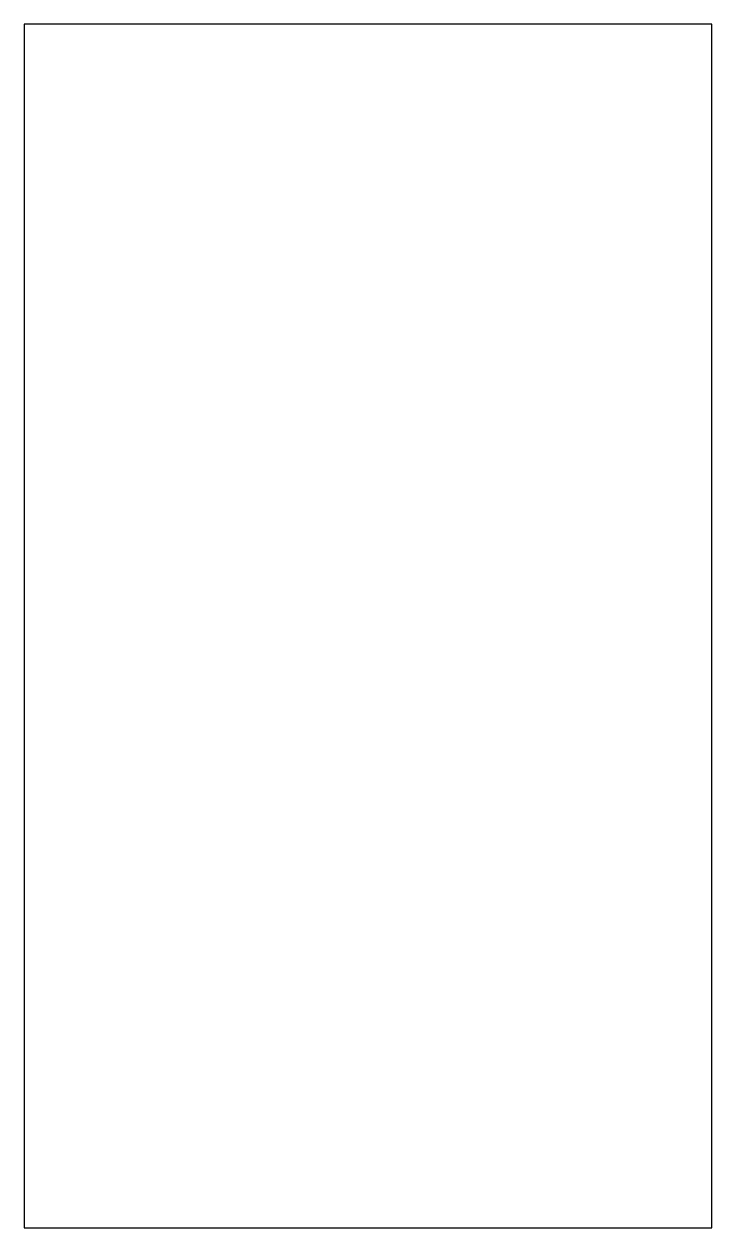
# Model space of a CAD drawing. Header units: millimetres. Extents: x 85 to 105, y -21.5 to 13.5.
import ezdxf

# ---------------------------------------------------------------- set-up
doc = ezdxf.new("R2010")
doc.units = ezdxf.units.MM

msp = doc.modelspace()

# ---------------------------------------------------------------- linework, layer by layer
for p, q in [((105, 13.5), (85, 13.5)), ((85, 13.5), (85, -21.5)), ((105, -21.5), (105, 13.5)), ((85, -21.5), (105, -21.5))]:
    msp.add_line(p, q)

doc.saveas('drawing.dxf')
